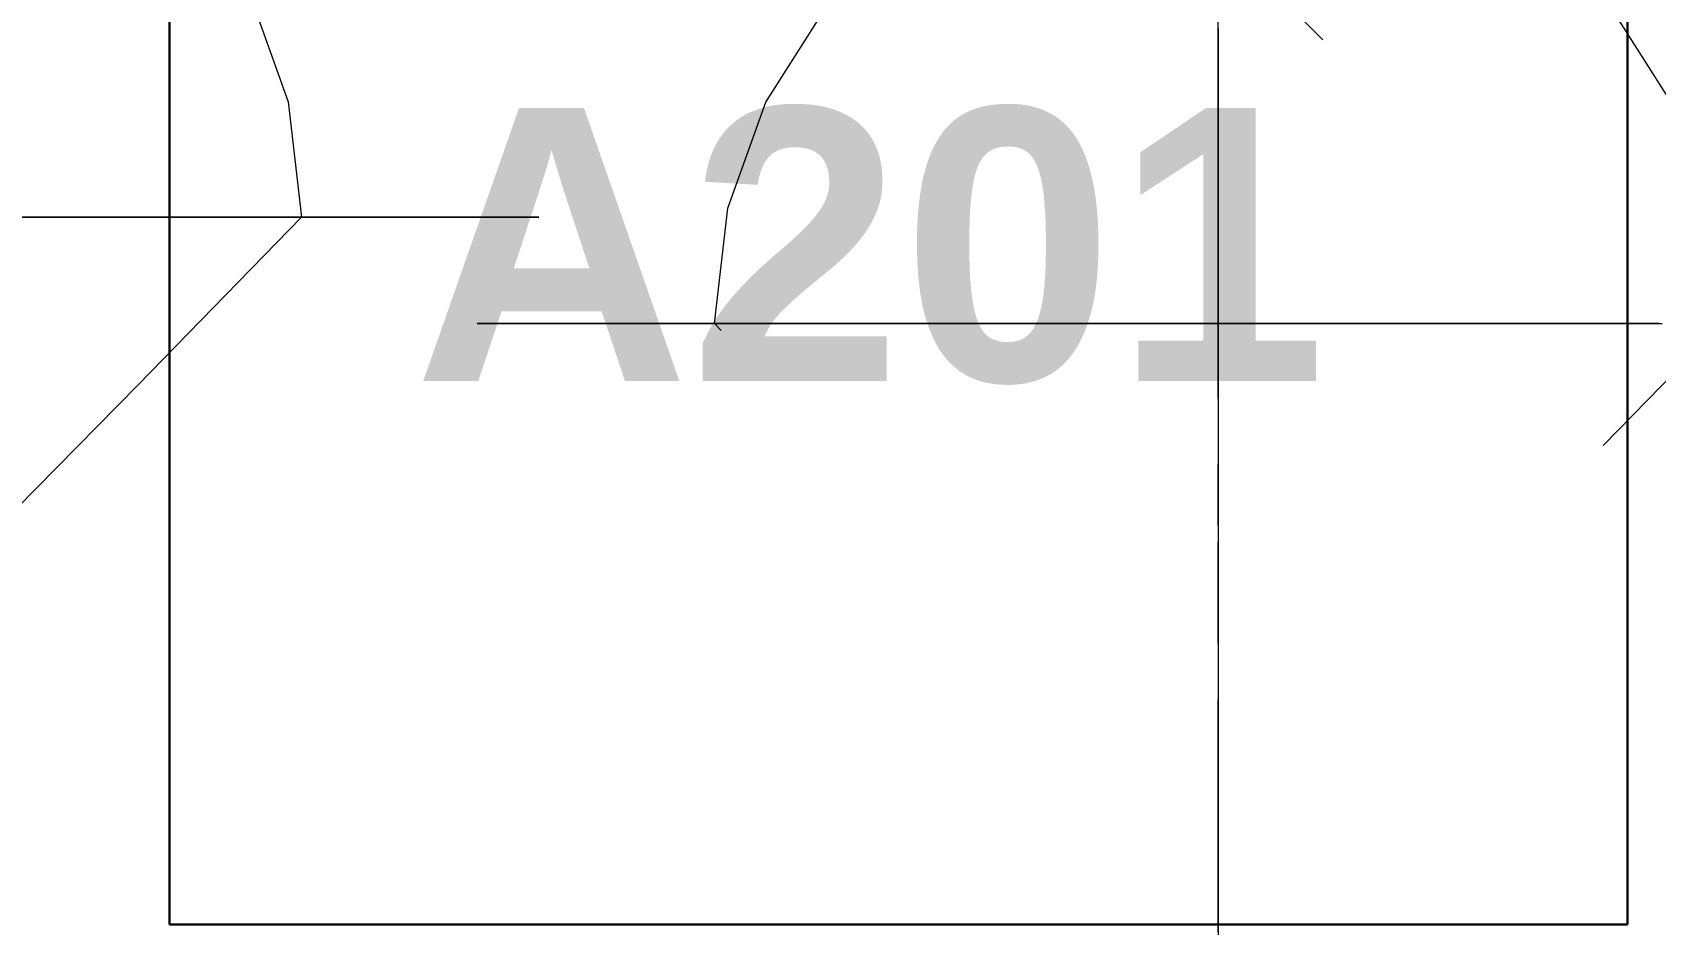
# Model space of a CAD drawing. Header units: inches. Extents: x 9391 to 11530, y 1186 to 2858.
# Drawn here: x 10563.9 to 10617.3, y 2636.1 to 2665.5 of the extents above; entities that cross this region are included whole.
import ezdxf

# ---------------------------------------------------------------- set-up
doc = ezdxf.new("R2010")
doc.units = ezdxf.units.IN
doc.header["$MEASUREMENT"] = 0
for name, color, linetype, lineweight in [('A-DETL-GENF-1', 254, 'Continuous', 9), ('A-DETL-GENF-3', 9, 'Continuous', 9), ('G-ANNO-SYMB-1', 111, 'Continuous', 30), ('G-ANNO-SYMB-2', 111, 'Continuous', 9)]:
    doc.layers.add(name, color=color, linetype=linetype, lineweight=lineweight)
doc.styles.add('Arial_B', font='arialbd.ttf', dxfattribs={"height": 9})

# ---------------------------------------------------------------- blocks, each defined once
blk = doc.blocks.new('magnolia 26756 - magnolia 26756-V154-FLOOR PLAN - ROOF')
at = {"layer": 'A-DETL-GENF-1'}
for p, q in [((0, -2.467), (0, 10.933)), ((-14.902, 7.292), (-12.942, 10.372)), ((12.942, 10.372), (14.902, 7.292)), ((0, 9.733), (0, 9.283)), ((0, 9.283), (0, 9.122)), ((0, 9.122), (0, 8.999)), ((0, 8.999), (0, 8.907)), ((0, 8.907), (0, 8.799)), ((0, 8.799), (0, 8.585)), ((0, 8.585), (0, 8.333)), ((0, 8.333), (0, 8.057)), ((0, 8.057), (0, 7.775)), ((0, 7.775), (0, 7.5)), ((0, 7.5), (0, 7.247)), ((-16.151, 3.801), (-14.902, 7.292)), ((0, 7.247), (0, 7.033)), ((0, 7.033), (0, 6.281)), ((0, 6.281), (0, 5.713)), ((0, 5.713), (0, 5.443)), ((0, 5.2), (0, 5.479)), ((0, 5.479), (0, 5.462)), ((0, 5.462), (0, 5.384)), ((0, 5.443), (0, 5.2)), ((0, 5.384), (0, 5.033)), ((0, 5.033), (0, 4.537)), ((0, 4.537), (0, 4.077)), ((-16.589, 0), (-16.151, 3.801)), ((0, 4.077), (0, 3.662)), ((0, 3.662), (0, 3.304)), ((0, 3.304), (0, 3.012)), ((0, 3.012), (0, 2.796)), ((0, 2.796), (0, 2.666)), ((0, 2.666), (0, 1.882)), ((0, 2.466), (0, 2.584)), ((0, 2.584), (0, 2.516)), ((0, 2.516), (0, 2.362)), ((0, 2.41), (0, 2.466)), ((0, 2.287), (0, 2.41)), ((0, 2.362), (0, 2.1)), ((0, 2.09), (0, 2.287)), ((0, 2.1), (0, 1.726)), ((0, 0.432), (0, 2.09)), ((0, 1.882), (0, 1.251)), ((0, 1.726), (0, 1.471)), ((0, 1.471), (0, 1.304)), ((0, 1.304), (0, 1.196)), ((0, 1.035), (0, 1.267)), ((0, 1.267), (0, 0.495)), ((0, 1.251), (0, 1.067)), ((0, 1.196), (0, 0.933)), ((0, 1.067), (0, 1.086)), ((0, 1.086), (0, 1.044)), ((0, 1.044), (0, 0.979)), ((0, 0.936), (0, 1.035)), ((0, 0.979), (0, 0.93)), ((0, 0.93), (0, 0.936)), ((0, 0.933), (0, 0.102)), ((-17.433, 0), (-20.865, 0)), ((-17.433, 0), (-16.799, 0)), ((-16.595, 0), (-17.027, 0)), ((-16.799, 0), (-16.662, 0)), ((-16.662, 0), (-16.546, 0)), ((-16.506, 0), (-16.655, 0)), ((-16.655, 0), (-16.552, 0)), ((-16.538, 0), (-16.595, 0)), ((-16.589, 0), (-16.364, -0.225)), ((-16.552, 0), (-16.538, 0)), ((-16.546, 0), (-16.462, 0)), ((-16.431, 0), (-16.506, 0)), ((-16.462, 0), (-16.42, 0)), ((-16.42, 0), (-16.431, 0)), ((-15.81, 0), (-15.932, 0)), ((-15.932, 0), (-14.932, 0)), ((-15.567, 0), (-15.81, 0)), ((-15.239, 0), (-15.567, 0)), ((-13.796, 0), (-15.239, 0)), ((-14.932, 0), (-13.199, 0)), ((-13.199, 0), (-14.266, 0)), ((-14.266, 0), (-13.824, 0)), ((-13.824, 0), (-13.671, 0)), ((-13.466, 0), (-13.796, 0)), ((-13.671, 0), (-13.545, 0)), ((-13.545, 0), (-13.199, 0)), ((-13.199, 0), (-12.304, 0)), ((-12.304, 0), (-12.095, 0)), ((-12.095, 0), (-11.97, 0)), ((-11.97, 0), (-11.953, 0)), ((-5.2, 0), (-5.479, 0)), ((-5.479, 0), (-5.462, 0)), ((-5.462, 0), (-5.384, 0)), ((-5.384, 0), (-5.033, 0)), ((-5.033, 0), (-4.537, 0)), ((-4.537, 0), (-4.077, 0)), ((-4.077, 0), (-3.662, 0)), ((-3.662, 0), (-3.304, 0)), ((-3.304, 0), (-3.012, 0)), ((-2.466, 0), (-2.584, 0)), ((-2.584, 0), (-2.516, 0)), ((-2.516, 0), (-2.362, 0)), ((-2.362, 0), (-2.1, 0)), ((-2.1, 0), (-1.726, 0)), ((-1.726, 0), (-1.471, 0)), ((-1.471, 0), (-1.304, 0)), ((-1.304, 0), (-1.196, 0)), ((-1.196, 0), (-0.933, 0)), ((-0.933, 0), (-0.103, 0)), ((-0.103, 0), (2.133, 0)), ((0, 0.495), (0, 0.424)), ((0, 0.406), (0, 0.432)), ((0, 0.424), (0, 0.406)), ((0, 0.102), (0, -2.133)), ((1.825, 0), (1.78, 0)), ((1.78, 0), (1.788, 0)), ((1.788, 0), (1.867, 0)), ((2.076, 0), (1.825, 0)), ((1.867, 0), (4.463, 0)), ((2.133, 0), (2.076, 0)), ((4.463, 0), (6.666, 0)), ((4.842, 0), (4.632, 0)), ((4.632, 0), (4.644, 0)), ((4.644, 0), (5.23, 0)), ((6.666, 0), (4.842, 0)), ((5.23, 0), (6.019, 0)), ((6.019, 0), (7.6, 0)), ((7.404, 0), (7.2, 0)), ((7.2, 0), (7.842, 0)), ((7.87, 0), (7.404, 0)), ((7.6, 0), (7.794, 0)), ((7.794, 0), (7.947, 0)), ((7.842, 0), (8.497, 0)), ((8.24, 0), (7.87, 0)), ((7.947, 0), (8.199, 0)), ((8.199, 0), (8.362, 0)), ((8.723, 0), (8.24, 0)), ((8.45, 0), (8.266, 0)), ((8.266, 0), (9.94, 0)), ((8.362, 0), (8.45, 0)), ((8.497, 0), (9.149, 0)), ((9.333, 0), (8.723, 0)), ((9.149, 0), (10.391, 0)), ((9.477, 0), (9.333, 0)), ((9.679, 0), (9.477, 0)), ((10.48, 0), (9.679, 0)), ((9.94, 0), (10.249, 0)), ((10.249, 0), (10.457, 0)), ((10.391, 0), (11.459, 0)), ((10.457, 0), (10.533, 0)), ((10.533, 0), (10.48, 0)), ((11.459, 0), (11.598, 0)), ((11.598, 0), (11.881, 0)), ((11.881, 0), (12.138, 0)), ((12.138, 0), (12.246, 0)), ((12.246, 0), (12.333, 0)), ((12.333, 0), (12.451, 0)), ((12.451, 0), (12.501, 0)), ((12.501, 0), (12.534, 0)), ((12.534, 0), (12.586, 0)), ((12.586, 0), (12.707, 0)), ((12.707, 0), (12.933, 0)), ((12.933, 0), (13.286, 0)), ((13.286, 0), (13.413, 0)), ((13.413, 0), (13.985, 0)), ((13.985, 0), (14.123, 0)), ((14.123, 0), (14.275, 0)), ((14.275, 0), (14.437, 0)), ((-24.236, 0), (-24.398, 0)), ((-24.398, 0), (-24.171, 0)), ((-23.863, 0), (-24.236, 0)), ((-24.171, 0), (-23.955, 0)), ((-23.199, 0), (-24.132, 0)), ((-24.132, 0), (-23.983, 0)), ((-23.983, 0), (-22.031, 0)), ((-23.955, 0), (-22.932, 0)), ((-22.678, 0), (-23.863, 0)), ((-23.416, 0), (-23.437, 0)), ((-23.437, 0), (-23.199, 0)), ((-23.332, 0), (-23.416, 0)), ((-22.985, 0), (-23.332, 0)), ((-22.932, 0), (-23.018, 0)), ((-23.018, 0), (-22.948, 0)), ((-22.575, 0), (-22.985, 0)), ((-22.948, 0), (-22.798, 0)), ((-22.798, 0), (-21.187, 0)), ((-20.532, 0), (-22.678, 0)), ((-21.704, 0), (-22.575, 0)), ((-22.455, 0), (-22.539, 0)), ((-22.539, 0), (-22.532, 0)), ((-22.532, 0), (-22.369, 0)), ((-21.997, 0), (-22.455, 0)), ((-22.369, 0), (-20.735, 0)), ((-22.031, 0), (-21.865, 0)), ((-21.891, 0), (-21.997, 0)), ((-21.865, 0), (-21.891, 0)), ((-21, 0), (-21.704, 0)), ((-21.597, 0), (-21.599, 0)), ((-21.599, 0), (-21.298, 0)), ((-21.546, 0), (-21.597, 0)), ((-21.428, 0), (-21.546, 0)), ((-20.399, 0), (-21.428, 0)), ((-21.227, 0), (-21.332, 0)), ((-21.332, 0), (-20.658, 0)), ((-21.298, 0), (-21.227, 0)), ((-21.187, 0), (-20.695, 0)), ((-19.999, 0), (-21.065, 0)), ((-21.065, 0), (-20.91, 0)), ((-20.979, 0), (-21.001, 0)), ((-21.001, 0), (-20.865, 0)), ((-20.799, 0), (-21, 0)), ((-20.84, 0), (-20.979, 0)), ((-20.91, 0), (-20.697, 0)), ((-19.965, 0), (-20.84, 0)), ((-20.71, 0), (-20.799, 0)), ((-20.735, 0), (-19.999, 0)), ((-20.5, 0), (-20.71, 0)), ((-20.697, 0), (-20.431, 0)), ((-20.695, 0), (-20.279, 0)), ((-20.658, 0), (-20.466, 0)), ((-20.442, 0), (-20.532, 0)), ((-20.202, 0), (-20.5, 0)), ((-20.466, 0), (-20.239, 0)), ((-20.376, 0), (-20.442, 0)), ((-20.431, 0), (-18.932, 0)), ((-20.076, 0), (-20.399, 0)), ((-20.131, 0), (-20.376, 0)), ((-20.279, 0), (-19.97, 0)), ((-20.239, 0), (-19.965, 0)), ((-19.844, 0), (-20.202, 0)), ((-19.968, 0), (-20.131, 0)), ((-19.377, 0), (-20.076, 0)), ((-19.97, 0), (-19.697, 0)), ((-19.732, 0), (-19.968, 0)), ((-19.46, 0), (-19.844, 0)), ((-19.561, 0), (-19.732, 0)), ((-19.697, 0), (-19.564, 0)), ((-19.564, 0), (-19.414, 0)), ((-19.472, 0), (-19.561, 0)), ((-18.932, 0), (-19.472, 0)), ((-19.079, 0), (-19.46, 0)), ((-19.414, 0), (-19.12, 0)), ((-18.566, 0), (-19.377, 0)), ((-19.12, 0), (-19.006, 0)), ((-18.732, 0), (-19.079, 0)), ((-19.006, 0), (-18.932, 0)), ((-18.932, 0), (-18.746, 0)), ((-18.746, 0), (-18.581, 0)), ((-17.949, 0), (-18.732, 0)), ((-18.581, 0), (-18.056, 0)), ((-17.599, 0), (-18.566, 0)), ((-18.056, 0), (-17.821, 0)), ((-17.318, 0), (-17.949, 0)), ((-17.821, 0), (-17.532, 0)), ((-17.567, 0), (-17.599, 0)), ((-17.599, 0), (-17.567, 0)), ((-17.568, 0), (-17.599, 0)), ((-17.548, 0), (-17.568, 0)), ((-16.947, 0), (-17.567, 0)), ((-17.567, 0), (-17.546, 0)), ((-17.537, 0), (-17.548, 0)), ((-17.546, 0), (-17.536, 0)), ((-17.536, 0), (-17.537, 0)), ((-17.532, 0), (-17.502, 0)), ((-17.502, 0), (-17.449, 0)), ((-17.449, 0), (-17.376, 0)), ((-17.376, 0), (-17.283, 0)), ((-16.775, 0), (-17.318, 0)), ((-17.283, 0), (-17.171, 0)), ((-17.027, 0), (-17.199, 0)), ((-17.199, 0), (-13.732, 0)), ((-17.171, 0), (-16.899, 0)), ((-16.868, 0), (-16.947, 0)), ((-16.899, 0), (-16.868, 0)), ((-16.255, 0), (-16.775, 0)), ((-15.695, 0), (-16.255, 0)), ((-15.031, 0), (-15.695, 0)), ((-15.518, 0), (-15.599, 0)), ((-15.599, 0), (-14.948, 0)), ((-14.568, 0), (-15.518, 0)), ((-14.199, 0), (-15.031, 0)), ((-14.948, 0), (-14.474, 0)), ((-14.744, 0), (-14.82, 0)), ((-14.82, 0), (-14.806, 0)), ((-14.806, 0), (-14.725, 0)), ((-14.121, 0), (-14.744, 0)), ((-14.725, 0), (-14.199, 0)), ((-14.202, 0), (-14.568, 0)), ((-14.474, 0), (-13.115, 0)), ((-13.905, 0), (-14.202, 0)), ((-11.923, 0), (-14.121, 0)), ((-13.732, 0), (-13.905, 0)), ((-13.054, 0), (-13.466, 0)), ((-13.115, 0), (-12.599, 0)), ((-12.942, 0), (-13.054, 0)), ((-12.864, 0), (-12.942, 0)), ((-12.599, 0), (-12.864, 0)), ((-11.953, 0), (-12.066, 0)), ((-12.066, 0), (-11.691, 0)), ((-11.4, 0), (-11.923, 0)), ((-11.691, 0), (-11.351, 0)), ((-10.869, 0), (-11.4, 0)), ((-11.351, 0), (-10.417, 0)), ((6.833, 0), (-10.933, 0)), ((-10.933, 0), (-10.847, 0)), ((-10.814, 0), (-10.869, 0)), ((-10.847, 0), (-10.791, 0)), ((-10.776, 0), (-10.814, 0)), ((-10.791, 0), (-10.762, 0)), ((-10.758, 0), (-10.776, 0)), ((-10.762, 0), (-10.758, 0)), ((-10.417, 0), (-10.09, 0)), ((-10.09, 0), (-9.733, 0)), ((-9.733, 0), (-9.283, 0)), ((-9.283, 0), (-9.122, 0)), ((-9.122, 0), (-8.999, 0)), ((-8.999, 0), (-8.907, 0)), ((-8.907, 0), (-8.799, 0)), ((-8.799, 0), (-8.585, 0)), ((-8.585, 0), (-8.333, 0)), ((-8.333, 0), (-8.057, 0)), ((-8.057, 0), (-7.775, 0)), ((-7.775, 0), (-7.5, 0)), ((-7.5, 0), (-7.247, 0)), ((-7.247, 0), (-7.033, 0)), ((-7.033, 0), (-6.281, 0)), ((-6.281, 0), (-5.713, 0)), ((-5.713, 0), (-5.443, 0)), ((-5.443, 0), (-5.2, 0)), ((-3.012, 0), (-2.796, 0)), ((-2.796, 0), (-2.666, 0)), ((-2.666, 0), (-1.882, 0)), ((-2.41, 0), (-2.466, 0)), ((-2.287, 0), (-2.41, 0)), ((-2.09, 0), (-2.287, 0)), ((-0.432, 0), (-2.09, 0)), ((-1.882, 0), (-1.251, 0)), ((-1.035, 0), (-1.267, 0)), ((-1.267, 0), (-0.495, 0)), ((-1.251, 0), (-1.067, 0)), ((-1.067, 0), (-1.086, 0)), ((-1.086, 0), (-1.044, 0)), ((-1.044, 0), (-0.979, 0)), ((-0.936, 0), (-1.035, 0)), ((-0.979, 0), (-0.93, 0)), ((-0.93, 0), (-0.936, 0)), ((-0.495, 0), (-0.424, 0)), ((-0.406, 0), (-0.432, 0)), ((-0.424, 0), (-0.406, 0)), ((7.156, 0), (6.833, 0)), ((7.553, 0), (7.156, 0)), ((7.993, 0), (7.553, 0)), ((8.443, 0), (7.993, 0)), ((8.871, 0), (8.443, 0)), ((9.245, 0), (8.871, 0)), ((9.533, 0), (9.245, 0)), ((13.536, 0), (9.533, 0)), ((13.243, 0), (12.399, 0)), ((12.399, 0), (12.581, 0)), ((12.581, 0), (12.768, 0)), ((16.589, 0), (12.671, -4.019)), ((12.768, 0), (12.983, 0)), ((12.983, 0), (14.532, 0)), ((13.605, 0), (13.243, 0)), ((14.449, 0), (13.332, 0)), ((13.332, 0), (14.028, 0)), ((13.564, 0), (13.466, 0)), ((13.466, 0), (13.554, 0)), ((14.132, 0), (13.536, 0)), ((13.554, 0), (13.635, 0)), ((13.683, 0), (13.564, 0)), ((13.927, 0), (13.605, 0)), ((13.635, 0), (13.704, 0)), ((13.819, 0), (13.683, 0)), ((13.704, 0), (13.755, 0)), ((13.775, 0), (13.732, 0)), ((13.732, 0), (13.886, 0)), ((13.755, 0), (13.78, 0)), ((13.78, 0), (13.775, 0)), ((14.26, 0), (13.819, 0)), ((13.886, 0), (14.029, 0)), ((14.211, 0), (13.927, 0)), ((14.028, 0), (14.399, 0)), ((14.029, 0), (14.166, 0)), ((14.507, 0), (14.132, 0)), ((14.166, 0), (14.614, 0)), ((14.457, 0), (14.211, 0)), ((14.399, 0), (14.26, 0)), ((0, -1.825), (0, -1.78)), ((0, -1.78), (0, -1.788)), ((0, -1.788), (0, -1.867)), ((0, -2.076), (0, -1.825)), ((0, -1.867), (0, -4.463)), ((0, -2.133), (0, -2.076)), ((0, -4.463), (0, -6.666)), ((0, -4.842), (0, -4.632)), ((0, -4.632), (0, -4.644)), ((0, -4.644), (0, -5.23)), ((0, -6.666), (0, -4.842)), ((0, -5.23), (0, -6.019)), ((0, -6.019), (0, -7.6)), ((0, -7.404), (0, -7.2)), ((0, -7.2), (0, -7.842)), ((0, -7.87), (0, -7.404)), ((0, -7.6), (0, -7.794)), ((0, -7.794), (0, -7.947)), ((0, -7.842), (0, -8.497)), ((0, -8.24), (0, -7.87)), ((0, -7.947), (0, -8.199)), ((0, -8.199), (0, -8.362)), ((0, -8.723), (0, -8.24)), ((0, -8.45), (0, -8.266)), ((0, -8.266), (0, -9.94)), ((0, -8.362), (0, -8.45)), ((0, -8.497), (0, -9.149)), ((0, -9.333), (0, -8.723)), ((0, -9.149), (0, -10.391)), ((0, -9.477), (0, -9.333)), ((0, -9.679), (0, -9.477)), ((0, -10.48), (0, -9.679)), ((0, -9.94), (0, -10.249)), ((0, -10.249), (0, -10.457)), ((0, -10.391), (0, -11.459)), ((0, -10.457), (0, -10.533)), ((0, -10.533), (0, -10.48)), ((0, -11.459), (0, -11.598)), ((0, -11.598), (0, -11.881)), ((0, -11.881), (0, -12.138)), ((0, -12.138), (0, -12.246)), ((0, -12.246), (0, -12.333)), ((0, -12.333), (0, -12.451)), ((0, -13.243), (0, -12.399)), ((0, -12.399), (0, -12.581)), ((0, -12.451), (0, -12.501)), ((0, -12.501), (0, -12.534)), ((0, -12.534), (0, -12.586)), ((0, -12.581), (0, -12.768)), ((0, -12.586), (0, -12.707)), ((0, -12.707), (0, -12.933)), ((0, -12.768), (0, -12.983)), ((0, -12.933), (0, -13.286)), ((0, -12.983), (0, -14.532)), ((0, -13.605), (0, -13.243)), ((0, -13.286), (0, -13.413)), ((0, -14.449), (0, -13.332)), ((0, -13.332), (0, -14.028)), ((0, -13.413), (0, -13.985)), ((0, -13.564), (0, -13.466)), ((0, -13.466), (0, -13.554)), ((0, -13.554), (0, -13.635)), ((0, -13.683), (0, -13.564)), ((0, -13.927), (0, -13.605)), ((0, -13.635), (0, -13.704)), ((0, -13.819), (0, -13.683)), ((0, -13.704), (0, -13.755)), ((0, -13.775), (0, -13.732)), ((0, -13.732), (0, -13.886)), ((0, -13.755), (0, -13.78)), ((0, -13.78), (0, -13.775)), ((0, -14.26), (0, -13.819)), ((0, -13.886), (0, -14.029)), ((0, -14.211), (0, -13.927)), ((0, -13.985), (0, -14.123)), ((0, -14.028), (0, -14.399)), ((0, -14.029), (0, -14.166)), ((0, -14.123), (0, -14.275)), ((0, -14.166), (0, -14.614)), ((0, -14.457), (0, -14.211)), ((0, -14.399), (0, -14.26)), ((0, -14.275), (0, -14.437)), ((0, -14.437), (0, -14.603)), ((0, -14.655), (0, -14.449)), ((0, -14.666), (0, -14.457)), ((0, -14.532), (0, -14.642)), ((0, -14.603), (0, -14.77)), ((0, -14.614), (0, -14.799)), ((0, -14.642), (0, -14.692)), ((0, -14.818), (0, -14.655)), ((0, -14.84), (0, -14.666)), ((0, -14.77), (0, -14.932)), ((0, -14.799), (0, -15.038)), ((0, -14.932), (0, -14.818)), ((0, -15.183), (0, -14.84)), ((0, -14.932), (0, -15.161)), ((0, -15.177), (0, -14.932)), ((0, -14.932), (0, -15.832)), ((0, -15.087), (0, -14.932)), ((0, -15.038), (0, -15.183)), ((0, -15.216), (0, -15.087)), ((0, -15.161), (0, -15.873)), ((0, -15.651), (0, -15.177)), ((0, -15.183), (0, -15.345)), ((0, -15.319), (0, -15.183)), ((0, -15.703), (0, -15.199)), ((0, -15.199), (0, -16.958)), ((0, -15.329), (0, -15.216)), ((0, -15.466), (0, -15.319)), ((0, -15.436), (0, -15.329)), ((0, -15.345), (0, -15.443)), ((0, -15.549), (0, -15.436)), ((0, -15.443), (0, -15.603)), ((0, -17.156), (0, -15.466)), ((0, -15.832), (0, -15.549)), ((0, -16.324), (0, -15.599)), ((0, -15.599), (0, -15.645)), ((0, -15.603), (0, -15.866)), ((0, -15.649), (0, -15.64)), ((0, -15.64), (0, -15.649)), ((0, -15.645), (0, -15.649)), ((0, -15.649), (0, -15.703)), ((0, -16.432), (0, -15.651)), ((0, -15.803), (0, -15.703)), ((0, -15.703), (0, -15.832)), ((0, -15.862), (0, -15.803)), ((0, -15.832), (0, -16.066)), ((0, -15.866), (0, -15.862)), ((0, -15.873), (0, -16.71)), ((0, -19.399), (0, -15.932)), ((0, -15.932), (0, -16.229)), ((0, -16.066), (0, -16.384)), ((0, -16.229), (0, -17.41)), ((0, -16.307), (0, -16.266)), ((0, -16.266), (0, -16.492)), ((0, -18.039), (0, -16.307)), ((0, -16.817), (0, -16.324)), ((0, -16.384), (0, -16.762)), ((0, -16.544), (0, -16.399)), ((0, -16.399), (0, -17.601)), ((0, -16.602), (0, -16.432)), ((0, -16.492), (0, -16.666)), ((0, -16.706), (0, -16.544)), ((0, -17.429), (0, -16.602)), ((0, -16.666), (0, -16.816)), ((0, -16.885), (0, -16.706)), ((0, -16.71), (0, -17.096)), ((0, -16.762), (0, -18.158)), ((0, -16.816), (0, -17.014)), ((0, -16.978), (0, -16.817)), ((0, -17.503), (0, -16.885)), ((0, -16.958), (0, -17.732)), ((0, -17.083), (0, -16.978)), ((0, -17.014), (0, -17.678)), ((0, -17.36), (0, -17.083)), ((0, -17.096), (0, -17.416)), ((0, -17.517), (0, -17.156)), ((0, -17.865), (0, -17.36)), ((0, -17.41), (0, -17.609)), ((0, -17.416), (0, -17.565)), ((0, -17.445), (0, -17.422)), ((0, -17.422), (0, -17.465)), ((0, -17.599), (0, -17.429)), ((0, -17.732), (0, -17.445)), ((0, -17.465), (0, -17.599)), ((0, -17.732), (0, -17.503)), ((0, -17.526), (0, -17.507)), ((0, -17.507), (0, -17.599)), ((0, -17.73), (0, -17.517)), ((0, -17.598), (0, -17.526)), ((0, -17.565), (0, -17.671)), ((0, -17.965), (0, -17.598)), ((0, -17.599), (0, -17.868)), ((0, -17.601), (0, -17.813)), ((0, -17.609), (0, -17.732)), ((0, -17.671), (0, -17.705)), ((0, -17.678), (0, -17.852)), ((0, -17.705), (0, -17.726)), ((0, -17.726), (0, -17.732)), ((0, -17.732), (0, -17.73)), ((0, -17.813), (0, -17.914)), ((0, -17.852), (0, -17.965)), ((0, -17.914), (0, -17.865)), ((0, -17.868), (0, -18.034)), ((0, -18.034), (0, -18.131)), ((0, -18.424), (0, -18.039)), ((0, -18.131), (0, -18.259)), ((0, -18.158), (0, -18.68)), ((0, -18.259), (0, -18.36)), ((0, -18.36), (0, -18.532)), ((0, -18.653), (0, -18.424)), ((0, -18.532), (0, -18.961)), ((0, -18.971), (0, -18.653)), ((0, -18.68), (0, -19.215)), ((0, -18.961), (0, -19.363)), ((0, -19.327), (0, -18.971)), ((0, -19.163), (0, -19.065)), ((0, -19.065), (0, -19.554)), ((0, -19.334), (0, -19.163)), ((0, -19.215), (0, -19.403)), ((0, -19.671), (0, -19.327)), ((0, -19.553), (0, -19.334)), ((0, -19.363), (0, -19.701)), ((0, -19.893), (0, -19.399)), ((0, -19.403), (0, -19.767)), ((0, -19.739), (0, -19.465)), ((0, -19.465), (0, -19.822)), ((0, -19.794), (0, -19.553)), ((0, -19.554), (0, -19.714)), ((0, -19.921), (0, -19.599)), ((0, -19.599), (0, -21.356)), ((0, -19.953), (0, -19.671)), ((0, -19.701), (0, -19.932)), ((0, -19.714), (0, -20.132)), ((0, -20.044), (0, -19.739)), ((0, -19.767), (0, -19.957)), ((0, -20.032), (0, -19.794))]:
    blk.add_line(p, q, dxfattribs=at)
blk = doc.blocks.new('magnolia 26756 - magnolia 26756-V155-FLOOR PLAN - ROOF')
at = {"layer": 'A-DETL-GENF-3'}
blk.add_line((-16.589, 0), (-11.354, -5.235), dxfattribs=at)
blk = doc.blocks.new('magnolia 26756 - magnolia 26756-V144-FLOOR PLAN - ROOF')
at = {"layer": 'A-DETL-GENF-1'}
for p, q in [((14.902, 7.292), (16.151, 3.801)), ((16.151, 3.801), (16.589, 0)), ((7.2, 0), (7.842, 0)), ((7.87, 0), (7.404, 0)), ((7.6, 0), (7.794, 0)), ((7.794, 0), (7.947, 0)), ((7.842, 0), (8.497, 0)), ((8.24, 0), (7.87, 0)), ((7.947, 0), (8.199, 0)), ((8.199, 0), (8.362, 0)), ((8.723, 0), (8.24, 0)), ((8.45, 0), (8.266, 0)), ((8.266, 0), (9.94, 0)), ((8.362, 0), (8.45, 0)), ((8.497, 0), (9.149, 0)), ((9.333, 0), (8.723, 0)), ((9.149, 0), (10.391, 0)), ((9.477, 0), (9.333, 0)), ((9.679, 0), (9.477, 0)), ((10.48, 0), (9.679, 0)), ((9.94, 0), (10.249, 0)), ((10.249, 0), (10.457, 0)), ((10.391, 0), (11.459, 0)), ((10.457, 0), (10.533, 0)), ((10.533, 0), (10.48, 0)), ((11.459, 0), (11.598, 0)), ((11.598, 0), (11.881, 0)), ((11.881, 0), (12.138, 0)), ((12.138, 0), (12.246, 0)), ((12.246, 0), (12.333, 0)), ((12.333, 0), (12.451, 0)), ((12.451, 0), (12.501, 0)), ((12.501, 0), (12.534, 0)), ((12.534, 0), (12.586, 0)), ((12.586, 0), (12.707, 0)), ((12.707, 0), (12.933, 0)), ((12.933, 0), (13.286, 0)), ((13.286, 0), (13.413, 0)), ((13.413, 0), (13.985, 0)), ((13.985, 0), (14.123, 0)), ((14.123, 0), (14.275, 0)), ((14.275, 0), (14.437, 0)), ((14.437, 0), (14.603, 0)), ((14.603, 0), (14.77, 0)), ((14.77, 0), (14.932, 0)), ((14.932, 0), (15.161, 0)), ((15.161, 0), (15.873, 0)), ((15.873, 0), (16.71, 0)), ((16.71, 0), (17.096, 0)), ((17.096, 0), (17.416, 0)), ((17.416, 0), (17.565, 0)), ((17.445, 0), (17.422, 0)), ((17.422, 0), (17.465, 0)), ((17.732, 0), (17.445, 0)), ((17.465, 0), (17.599, 0)), ((17.565, 0), (17.671, 0)), ((17.599, 0), (17.868, 0)), ((17.671, 0), (17.705, 0)), ((17.705, 0), (17.726, 0)), ((17.726, 0), (17.732, 0)), ((17.868, 0), (18.034, 0)), ((18.034, 0), (18.131, 0)), ((18.131, 0), (18.259, 0)), ((18.259, 0), (18.36, 0)), ((18.36, 0), (18.532, 0)), ((18.532, 0), (18.961, 0)), ((18.961, 0), (19.363, 0)), ((19.363, 0), (19.701, 0)), ((19.921, 0), (19.599, 0)), ((19.599, 0), (21.356, 0)), ((19.701, 0), (19.932, 0)), ((20.019, 0), (19.921, 0)), ((19.932, 0), (20.019, 0)), ((22.013, 0), (20.465, 0)), ((21.356, 0), (21.706, 0)), ((21.706, 0), (21.954, 0)), ((21.954, 0), (22.065, 0)), ((22.065, 0), (22.013, 0)), ((7.993, 0), (7.553, 0)), ((8.443, 0), (7.993, 0)), ((8.871, 0), (8.443, 0)), ((9.245, 0), (8.871, 0)), ((9.533, 0), (9.245, 0)), ((13.536, 0), (9.533, 0)), ((16.589, 0), (11.198, -5.53)), ((13.243, 0), (12.399, 0)), ((12.399, 0), (12.581, 0)), ((12.581, 0), (12.768, 0)), ((12.768, 0), (12.983, 0)), ((12.983, 0), (14.532, 0)), ((13.605, 0), (13.243, 0)), ((14.449, 0), (13.332, 0)), ((13.332, 0), (14.028, 0)), ((13.564, 0), (13.466, 0)), ((13.466, 0), (13.554, 0)), ((14.132, 0), (13.536, 0)), ((13.554, 0), (13.635, 0)), ((13.683, 0), (13.564, 0)), ((13.927, 0), (13.605, 0)), ((13.635, 0), (13.704, 0)), ((13.819, 0), (13.683, 0)), ((13.704, 0), (13.755, 0)), ((13.775, 0), (13.732, 0)), ((13.732, 0), (13.886, 0)), ((13.755, 0), (13.78, 0)), ((13.78, 0), (13.775, 0)), ((14.26, 0), (13.819, 0)), ((13.886, 0), (14.029, 0)), ((14.211, 0), (13.927, 0)), ((14.028, 0), (14.399, 0)), ((14.029, 0), (14.166, 0)), ((14.507, 0), (14.132, 0)), ((14.166, 0), (14.614, 0)), ((14.457, 0), (14.211, 0)), ((14.399, 0), (14.26, 0)), ((14.655, 0), (14.449, 0)), ((14.666, 0), (14.457, 0)), ((14.684, 0), (14.507, 0)), ((14.532, 0), (14.642, 0)), ((14.614, 0), (14.799, 0)), ((14.642, 0), (14.692, 0)), ((14.818, 0), (14.655, 0)), ((14.84, 0), (14.666, 0)), ((14.692, 0), (14.684, 0)), ((14.799, 0), (15.038, 0)), ((14.932, 0), (14.818, 0)), ((15.183, 0), (14.84, 0)), ((15.177, 0), (14.932, 0)), ((14.932, 0), (15.832, 0)), ((15.087, 0), (14.932, 0)), ((15.038, 0), (15.183, 0)), ((15.216, 0), (15.087, 0)), ((15.651, 0), (15.177, 0)), ((15.183, 0), (15.345, 0)), ((15.319, 0), (15.183, 0)), ((15.703, 0), (15.199, 0)), ((15.199, 0), (16.958, 0)), ((15.329, 0), (15.216, 0)), ((15.466, 0), (15.319, 0)), ((15.436, 0), (15.329, 0)), ((15.345, 0), (15.443, 0)), ((15.549, 0), (15.436, 0)), ((15.443, 0), (15.603, 0)), ((17.156, 0), (15.466, 0)), ((15.832, 0), (15.549, 0)), ((16.324, 0), (15.599, 0)), ((15.599, 0), (15.645, 0)), ((15.603, 0), (15.866, 0)), ((15.649, 0), (15.64, 0)), ((15.64, 0), (15.649, 0)), ((15.645, 0), (15.649, 0)), ((15.649, 0), (15.703, 0)), ((16.432, 0), (15.651, 0)), ((15.803, 0), (15.703, 0)), ((15.703, 0), (15.832, 0)), ((15.862, 0), (15.803, 0)), ((15.832, 0), (16.066, 0)), ((15.866, 0), (15.862, 0)), ((19.399, 0), (15.932, 0)), ((15.932, 0), (16.229, 0)), ((16.066, 0), (16.384, 0)), ((16.229, 0), (17.41, 0)), ((16.307, 0), (16.266, 0)), ((16.266, 0), (16.492, 0)), ((18.039, 0), (16.307, 0)), ((16.817, 0), (16.324, 0)), ((16.384, 0), (16.762, 0)), ((16.544, 0), (16.399, 0)), ((16.399, 0), (17.601, 0)), ((16.602, 0), (16.432, 0)), ((16.492, 0), (16.666, 0)), ((16.706, 0), (16.544, 0)), ((17.429, 0), (16.602, 0)), ((16.666, 0), (16.816, 0)), ((16.885, 0), (16.706, 0)), ((16.762, 0), (18.158, 0)), ((16.816, 0), (17.014, 0)), ((16.978, 0), (16.817, 0)), ((17.503, 0), (16.885, 0)), ((16.958, 0), (17.732, 0)), ((17.083, 0), (16.978, 0)), ((17.014, 0), (17.678, 0)), ((17.36, 0), (17.083, 0)), ((17.517, 0), (17.156, 0)), ((17.865, 0), (17.36, 0)), ((17.41, 0), (17.609, 0)), ((17.599, 0), (17.429, 0)), ((17.732, 0), (17.503, 0)), ((17.526, 0), (17.507, 0)), ((17.507, 0), (17.599, 0)), ((17.73, 0), (17.517, 0)), ((17.598, 0), (17.526, 0)), ((17.965, 0), (17.598, 0)), ((17.601, 0), (17.813, 0)), ((17.609, 0), (17.732, 0)), ((17.678, 0), (17.852, 0)), ((17.732, 0), (17.73, 0)), ((17.813, 0), (17.914, 0)), ((17.852, 0), (17.965, 0)), ((17.914, 0), (17.865, 0)), ((18.424, 0), (18.039, 0)), ((18.158, 0), (18.68, 0)), ((18.653, 0), (18.424, 0)), ((18.971, 0), (18.653, 0)), ((18.68, 0), (19.215, 0)), ((19.327, 0), (18.971, 0)), ((19.163, 0), (19.065, 0)), ((19.065, 0), (19.554, 0)), ((19.334, 0), (19.163, 0)), ((19.215, 0), (19.403, 0)), ((19.671, 0), (19.327, 0)), ((19.553, 0), (19.334, 0)), ((19.893, 0), (19.399, 0)), ((19.403, 0), (19.767, 0)), ((19.739, 0), (19.465, 0)), ((19.465, 0), (19.822, 0)), ((19.794, 0), (19.553, 0)), ((19.554, 0), (19.714, 0)), ((19.953, 0), (19.671, 0)), ((19.714, 0), (20.132, 0)), ((20.044, 0), (19.739, 0)), ((19.767, 0), (19.957, 0)), ((20.032, 0), (19.794, 0)), ((19.822, 0), (20.956, 0)), ((20.132, 0), (19.893, 0)), ((20.123, 0), (19.953, 0)), ((19.957, 0), (20.265, 0)), ((20.242, 0), (20.032, 0)), ((20.265, 0), (20.044, 0)), ((20.132, 0), (20.123, 0)), ((20.203, 0), (20.132, 0)), ((21.226, 0), (20.203, 0)), ((20.865, 0), (20.242, 0)), ((20.465, 0), (21.433, 0)), ((20.9, 0), (20.865, 0)), ((20.978, 0), (20.9, 0)), ((20.956, 0), (21.137, 0)), ((21.311, 0), (20.978, 0)), ((21.137, 0), (21.265, 0)), ((21.339, 0), (21.226, 0)), ((21.265, 0), (21.339, 0)), ((21.405, 0), (21.311, 0)), ((21.465, 0), (21.405, 0)), ((21.433, 0), (21.63, 0)), ((21.479, 0), (21.465, 0)), ((21.465, 0), (21.604, 0)), ((21.8, 0), (21.465, 0)), ((21.516, 0), (21.479, 0)), ((21.865, 0), (21.516, 0)), ((21.604, 0), (21.727, 0)), ((21.63, 0), (21.779, 0)), ((21.727, 0), (22.188, 0)), ((21.779, 0), (21.865, 0)), ((22.7, 0), (21.8, 0)), ((22.364, 0), (22.109, 0)), ((22.109, 0), (22.132, 0)), ((22.132, 0), (22.259, 0)), ((22.188, 0), (22.332, 0)), ((22.259, 0), (23.165, 0)), ((22.332, 0), (22.383, 0)), ((22.383, 0), (22.364, 0)), ((23.664, 0), (22.7, 0)), ((23.165, 0), (24.07, 0)), ((24.398, 0), (23.664, 0)), ((24.07, 0), (24.26, 0)), ((24.26, 0), (24.379, 0)), ((24.379, 0), (24.398, 0)), ((11.198, -5.53), (7.201, -9.601))]:
    blk.add_line(p, q, dxfattribs=at)
blk = doc.blocks.new('Elevation - Detail Number-151647-FLOOR PLAN - ROOF')
at = {"layer": 'G-ANNO-SYMB-1'}
for p, q in [((0.25, 0.25), (-0.25, 0.25)), ((0.25, -0.25), (0.25, 0.25)), ((-0.25, -0.25), (0.25, -0.25))]:
    blk.add_line(p, q, dxfattribs=at)

msp = doc.modelspace()

# ---------------------------------------------------------------- block references
at = {"layer": 'A-DETL-GENF-1'}
for name, p in [('magnolia 26756 - magnolia 26756-V155-FLOOR PLAN - ROOF', (10617.743, 2670.454)), ('magnolia 26756 - magnolia 26756-V144-FLOOR PLAN - ROOF', (10556.176, 2659.374)), ('magnolia 26756 - magnolia 26756-V154-FLOOR PLAN - ROOF', (10602.947, 2655.868))]:
    msp.add_blockref(name, p, dxfattribs=at)
at = {"layer": 'G-ANNO-SYMB-1', "xscale": 95.99999999999994, "yscale": 95.99999999999994, "zscale": 95.99999999999994, "rotation": 270}
msp.add_blockref('Elevation - Detail Number-151647-FLOOR PLAN - ROOF', (10592.416, 2660.07), dxfattribs=at)

# ---------------------------------------------------------------- texts
at = {"layer": 'G-ANNO-SYMB-2', "insert": (10576.457, 2662.975), "char_height": 9, "width": 36.057, "attachment_point": 1, "style": 'Arial_B'}
msp.add_mtext('A201', dxfattribs=at)

doc.saveas('drawing.dxf')
